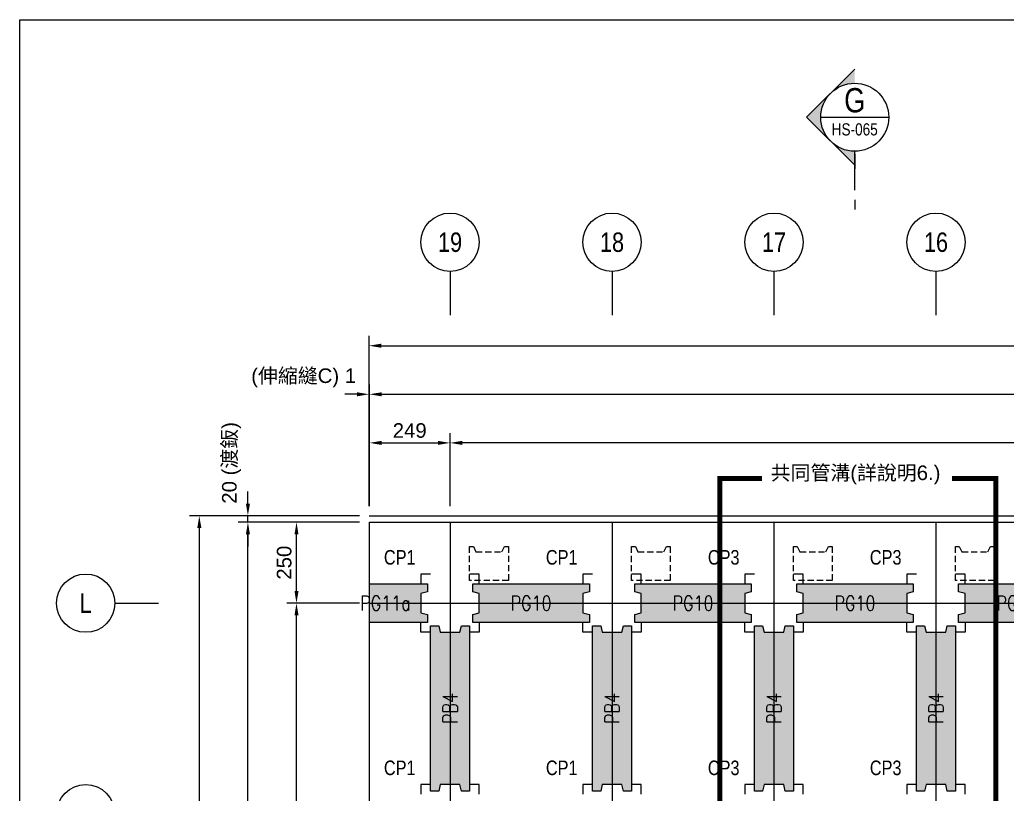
# Model space of a CAD drawing. Header units: millimetres. Extents: x 4668 to 40173, y -3560 to 14620.
# Drawn here: x 4668 to 7717, y 12228 to 14620 of the extents above; entities that cross this region are included whole.
import ezdxf
from ezdxf.enums import TextEntityAlignment as Align

# ---------------------------------------------------------------- set-up
doc = ezdxf.new("R2010")
doc.units = ezdxf.units.MM
for name, pattern in [('CENTER', [50.8, 31.75, -6.35, 6.35, -6.35]), ('DASHED', [19.05, 12.7, -6.35]), ('HIDDEN', [9.525, 6.35, -3.175])]:
    doc.linetypes.add(name, pattern=pattern)
doc.layers.get('0').transparency = 0.5
for name, color, linetype in [('DIM_03', 1, 'Continuous'), ('HB_DIM', 1, 'Continuous'), ('HB_SYMBOLS', 7, 'Continuous'), ('場鑄梁', 4, 'Continuous'), ('場鑄梁_虛線', 4, 'Continuous'), ('底圖', 7, 'Continuous'), ('預鑄梁', 7, 'Continuous'), ('預鑄梁_TXT', 2, 'Continuous'), ('預鑄梁_外緣', 7, 'Continuous'), ('預鑄樁帽', 6, 'Continuous'), ('預鑄樁帽_TXT', 2, 'Continuous')]:
    doc.layers.add(name, color=color, linetype=linetype)
doc.layers.add('HB_0', color=7, linetype='Continuous', transparency=0.5)
doc.layers.add('預鑄梁_HATCH', color=253, linetype='Continuous', transparency=0.5)
doc.layers.get('預鑄樁帽').off()
doc.styles.get("Standard").update_dxf_attribs({"font": 'arial.ttf'})
doc.styles.add('結構平面-V3$0$STANDARD', font='ROMANS', dxfattribs={"width": 0.8, "bigfont": 'LCHINA.shx'})
doc.dimstyles.new('150cm', dxfattribs={"dimscale": 15, "dimtxt": 3, "dimasz": 2.5, "dimexe": 2, "dimexo": 2, "dimgap": 1, "dimtad": 1, "dimdsep": 46, "dimtxsty": 'Standard', "dimcen": 0, "dimclrt": 2, "dimadec": 0, "dimazin": 0, "dimtfac": 1, "dimtix": 1, "dimtmove": 2, "dimatfit": 3, "dimfxl": 1, "dimtolj": 1, "dimtzin": 0, "dimarcsym": 0})

# ---------------------------------------------------------------- blocks, each defined once
blk = doc.blocks.new('*D559')
at = {"layer": 'Defpoints', "color": 0}
for p in [(5996.5, 13313.2), (5747.5, 13088.2), (5996.5, 13088.2)]:
    blk.add_point(p, dxfattribs=at)
at = {"layer": 'HB_DIM', "color": 0, "lineweight": -2}
for p, q in [((5747.5, 13118.2), (5747.5, 13343.2)), ((5996.5, 13118.2), (5996.5, 13343.2)), ((5785, 13313.2), (5959, 13313.2))]:
    blk.add_line(p, q, dxfattribs=at)
at = {"layer": 'HB_DIM', "color": 0}
for points in [[(5785, 13319.4), (5785, 13306.9), (5747.5, 13313.2)], [(5959, 13306.9), (5959, 13319.4), (5996.5, 13313.2)]]:
    blk.add_solid(points, dxfattribs=at)
at = {"layer": 'HB_DIM', "color": 2, "insert": (5872, 13351.1), "char_height": 45, "attachment_point": 5}
blk.add_mtext('\\A1;249', dxfattribs=at)
blk = doc.blocks.new('*D561')
at = {"layer": 'Defpoints', "color": 0}
for p in [(10245.5, 13463.2), (5747.5, 13088.2), (10245.5, 13088.2)]:
    blk.add_point(p, dxfattribs=at)
at = {"layer": 'HB_DIM', "color": 0, "lineweight": -2}
for p, q in [((5747.5, 13118.2), (5747.5, 13493.2)), ((10245.5, 13118.2), (10245.5, 13493.2)), ((5785, 13463.2), (10208, 13463.2))]:
    blk.add_line(p, q, dxfattribs=at)
at = {"layer": 'HB_DIM', "color": 0}
for points in [[(5785, 13469.4), (5785, 13456.9), (5747.5, 13463.2)], [(10208, 13456.9), (10208, 13469.4), (10245.5, 13463.2)]]:
    blk.add_solid(points, dxfattribs=at)
at = {"layer": 'HB_DIM', "color": 2, "insert": (7996.5, 13501.1), "char_height": 45, "attachment_point": 5}
blk.add_mtext('\\A1;4498', dxfattribs=at)
blk = doc.blocks.new('*D563')
at = {"layer": 'Defpoints', "color": 0}
for p in [(5746.5, 13463.2), (5746.5, 13088.2), (5747.5, 13088.2)]:
    blk.add_point(p, dxfattribs=at)
at = {"layer": 'HB_DIM', "color": 0, "lineweight": -2}
for p, q in [((5746.5, 13118.2), (5746.5, 13493.2)), ((5747.5, 13118.2), (5747.5, 13493.2)), ((5709, 13463.2), (5671.5, 13463.2)), ((5747.5, 13463.2), (5746.5, 13463.2)), ((5785, 13463.2), (5822.5, 13463.2))]:
    blk.add_line(p, q, dxfattribs=at)
at = {"layer": 'HB_DIM', "color": 0}
for points in [[(5709, 13456.9), (5709, 13469.4), (5746.5, 13463.2)], [(5785, 13469.4), (5785, 13456.9), (5747.5, 13463.2)]]:
    blk.add_solid(points, dxfattribs=at)
at = {"layer": 'HB_DIM', "color": 2, "insert": (5544.7, 13513.8), "char_height": 45, "attachment_point": 5}
blk.add_mtext('\\A1;(伸縮縫C) 1', dxfattribs=at)
blk = doc.blocks.new('*D564')
at = {"layer": 'Defpoints', "color": 0}
for p in [(10246.5, 13613.2), (5746.5, 13088.2), (10246.5, 13088.2)]:
    blk.add_point(p, dxfattribs=at)
at = {"layer": 'HB_DIM', "color": 0, "lineweight": -2}
for p, q in [((5746.5, 13118.2), (5746.5, 13643.2)), ((10246.5, 13118.2), (10246.5, 13643.2)), ((5784, 13613.2), (10209, 13613.2))]:
    blk.add_line(p, q, dxfattribs=at)
at = {"layer": 'HB_DIM', "color": 0}
for points in [[(5784, 13619.4), (5784, 13606.9), (5746.5, 13613.2)], [(10209, 13606.9), (10209, 13619.4), (10246.5, 13613.2)]]:
    blk.add_solid(points, dxfattribs=at)
at = {"layer": 'HB_DIM', "color": 2, "insert": (7996.5, 13651.1), "char_height": 45, "attachment_point": 5}
blk.add_mtext('\\A1;4500', dxfattribs=at)
blk = doc.blocks.new('*D566')
at = {"layer": 'Defpoints', "color": 0}
for p in [(5522.5, 12818.2), (5747.5, 12818.2), (5747.5, 10218.2)]:
    blk.add_point(p, dxfattribs=at)
at = {"layer": 'HB_DIM', "color": 0, "lineweight": -2}
for p, q in [((5717.5, 12818.2), (5492.5, 12818.2)), ((5522.5, 10255.7), (5522.5, 12780.7)), ((5717.5, 10218.2), (5492.5, 10218.2))]:
    blk.add_line(p, q, dxfattribs=at)
at = {"layer": 'HB_DIM', "color": 0}
for points in [[(5528.8, 12780.7), (5516.3, 12780.7), (5522.5, 12818.2)], [(5516.3, 10255.7), (5528.8, 10255.7), (5522.5, 10218.2)]]:
    blk.add_solid(points, dxfattribs=at)
at = {"layer": 'HB_DIM', "color": 2, "insert": (5478, 11518.2), "char_height": 45, "attachment_point": 5, "rotation": 90}
blk.add_mtext('\\A1;4@650=2600', dxfattribs=at)
blk = doc.blocks.new('*D567')
at = {"layer": 'Defpoints', "color": 0}
for p in [(5522.5, 13068.2), (5747.5, 13068.2), (5747.5, 12818.2)]:
    blk.add_point(p, dxfattribs=at)
at = {"layer": 'HB_DIM', "color": 0, "lineweight": -2}
for p, q in [((5717.5, 13068.2), (5492.5, 13068.2)), ((5522.5, 12855.7), (5522.5, 13030.7)), ((5717.5, 12818.2), (5492.5, 12818.2))]:
    blk.add_line(p, q, dxfattribs=at)
at = {"layer": 'HB_DIM', "color": 0}
for points in [[(5528.8, 13030.7), (5516.3, 13030.7), (5522.5, 13068.2)], [(5516.3, 12855.7), (5528.8, 12855.7), (5522.5, 12818.2)]]:
    blk.add_solid(points, dxfattribs=at)
at = {"layer": 'HB_DIM', "color": 2, "insert": (5484.6, 12943.2), "char_height": 45, "attachment_point": 5, "rotation": 90}
blk.add_mtext('\\A1;250', dxfattribs=at)
blk = doc.blocks.new('*D568')
at = {"layer": 'Defpoints', "color": 0}
for p in [(5372.5, 13068.2), (5746.5, 13068.2), (5747.5, 10088.2)]:
    blk.add_point(p, dxfattribs=at)
at = {"layer": 'HB_DIM', "color": 0, "lineweight": -2}
for p, q in [((5716.5, 13068.2), (5342.5, 13068.2)), ((5372.5, 10125.7), (5372.5, 13030.7)), ((5717.5, 10088.2), (5342.5, 10088.2))]:
    blk.add_line(p, q, dxfattribs=at)
at = {"layer": 'HB_DIM', "color": 0}
for points in [[(5378.8, 13030.7), (5366.3, 13030.7), (5372.5, 13068.2)], [(5366.3, 10125.7), (5378.8, 10125.7), (5372.5, 10088.2)]]:
    blk.add_solid(points, dxfattribs=at)
at = {"layer": 'HB_DIM', "color": 2, "insert": (5334.6, 11578.2), "char_height": 45, "attachment_point": 5, "rotation": 90}
blk.add_mtext('\\A1;2980', dxfattribs=at)
blk = doc.blocks.new('*D569')
at = {"layer": 'Defpoints', "color": 0}
for p in [(5372.5, 13088.2), (5747.5, 13088.2), (5747.5, 13068.2)]:
    blk.add_point(p, dxfattribs=at)
at = {"layer": 'HB_DIM', "color": 0, "lineweight": -2}
for p, q in [((5372.5, 13125.7), (5372.5, 13163.2)), ((5717.5, 13088.2), (5342.5, 13088.2)), ((5372.5, 13068.2), (5372.5, 13088.2)), ((5717.5, 13068.2), (5342.5, 13068.2)), ((5372.5, 13030.7), (5372.5, 12993.2))]:
    blk.add_line(p, q, dxfattribs=at)
at = {"layer": 'HB_DIM', "color": 0}
for points in [[(5366.3, 13125.7), (5378.8, 13125.7), (5372.5, 13088.2)], [(5378.8, 13030.7), (5366.3, 13030.7), (5372.5, 13068.2)]]:
    blk.add_solid(points, dxfattribs=at)
at = {"layer": 'HB_DIM', "color": 2, "insert": (5321.9, 13251.4), "char_height": 45, "attachment_point": 5, "rotation": 90}
blk.add_mtext('\\A1;20 (渡鈑)', dxfattribs=at)
blk = doc.blocks.new('*D570')
at = {"layer": 'Defpoints', "color": 0}
for p in [(5747.5, 13088.2), (5222.5, 10088.2), (5747.5, 10088.2)]:
    blk.add_point(p, dxfattribs=at)
at = {"layer": 'HB_DIM', "color": 0, "lineweight": -2}
for p, q in [((5717.5, 13088.2), (5192.5, 13088.2)), ((5222.5, 13050.7), (5222.5, 10125.7)), ((5717.5, 10088.2), (5192.5, 10088.2))]:
    blk.add_line(p, q, dxfattribs=at)
at = {"layer": 'HB_DIM', "color": 0}
for points in [[(5228.8, 13050.7), (5216.3, 13050.7), (5222.5, 13088.2)], [(5216.3, 10125.7), (5228.8, 10125.7), (5222.5, 10088.2)]]:
    blk.add_solid(points, dxfattribs=at)
at = {"layer": 'HB_DIM', "color": 2, "insert": (5184.6, 11588.2), "char_height": 45, "attachment_point": 5, "rotation": 90}
blk.add_mtext('\\A1;3000', dxfattribs=at)
blk = doc.blocks.new('*D571')
at = {"layer": 'Defpoints', "color": 0}
for p in [(5996.5, 13313.2), (5996.5, 13088.2), (9996.5, 13088.2)]:
    blk.add_point(p, dxfattribs=at)
at = {"layer": 'HB_DIM', "color": 0, "lineweight": -2}
for p, q in [((5996.5, 13118.2), (5996.5, 13343.2)), ((9996.5, 13118.2), (9996.5, 13343.2)), ((9959, 13313.2), (6034, 13313.2))]:
    blk.add_line(p, q, dxfattribs=at)
at = {"layer": 'HB_DIM', "color": 0}
for points in [[(6034, 13319.4), (6034, 13306.9), (5996.5, 13313.2)], [(9959, 13306.9), (9959, 13319.4), (9996.5, 13313.2)]]:
    blk.add_solid(points, dxfattribs=at)
at = {"layer": 'HB_DIM', "color": 2, "insert": (7996.5, 13357.7), "char_height": 45, "attachment_point": 5}
blk.add_mtext('\\A1;8@500=4000', dxfattribs=at)
blk = doc.blocks.new('gr_t')
at = {"layer": 'HB_SYMBOLS', "color": 4, "linetype": 'Continuous'}
blk.add_line((0, -6), (0, -15), dxfattribs=at)
blk.add_circle((0, 0), 6, dxfattribs=at)
at = {"layer": 'HB_SYMBOLS', "color": 4, "linetype": 'Continuous', "width": 0.8}
blk.add_attdef('A', text='', height=4.5, dxfattribs=at).set_placement((0, 0), align=Align.MIDDLE)
blk = doc.blocks.new('PG10')
at = {"layer": '預鑄梁_HATCH'}
blk.add_hatch(color=256, dxfattribs=at).paths.add_polyline_path([(0, 25), (0, 0), (360, 0), (360, 25), (340, 30), (340, 90), (360, 95), (360, 120), (0, 120), (0, 95), (20, 90), (20, 30)])
at = {"layer": '預鑄梁', "linetype": 'DASHED', "ltscale": 50}
blk.add_lwpolyline([(0, 0), (0, 25), (20, 30), (20, 90), (0, 95), (0, 120), (360, 120), (360, 95), (340, 90), (340, 30), (360, 25), (360, 0), (0, 0)], dxfattribs=at)
at = {"layer": '預鑄梁_外緣'}
blk.add_lwpolyline([(0, 0), (0, 25), (20, 30), (20, 90), (0, 95), (0, 120), (360, 120), (360, 95), (340, 90), (340, 30), (360, 25), (360, 0), (0, 0)], dxfattribs=at)
at = {"layer": '預鑄梁_TXT', "linetype": 'Continuous', "style": '結構平面-V3$0$STANDARD', "width": 0.8}
blk.add_text('PG10', height=45, rotation=0, dxfattribs=at).set_placement((180, 60), align=Align.MIDDLE)
blk = doc.blocks.new('PG11a')
at = {"layer": '預鑄梁_HATCH'}
blk.add_hatch(color=256, dxfattribs=at).paths.add_polyline_path([(0, 120), (0, 0), (179, 0), (179, 25), (159, 30), (159, 90), (179, 95), (179, 120)])
at = {"layer": '預鑄梁', "linetype": 'DASHED', "ltscale": 50}
blk.add_lwpolyline([(0, 0), (0, 120), (179, 120), (179, 95), (159, 90), (159, 30), (179, 25), (179, 0)], close=True, dxfattribs=at)
at = {"layer": '預鑄梁_外緣'}
blk.add_lwpolyline([(0, 0), (0, 120), (179, 120), (179, 95), (159, 90), (159, 30), (179, 25), (179, 0)], close=True, dxfattribs=at)
at = {"layer": '預鑄梁_TXT', "linetype": 'Continuous', "style": '結構平面-V3$0$STANDARD', "width": 0.8}
blk.add_text('PG11a', height=45, rotation=0, dxfattribs=at).set_placement((49.5, 60), align=Align.MIDDLE)
blk = doc.blocks.new('PB4')
at = {"layer": '預鑄梁_HATCH'}
blk.add_hatch(color=256, dxfattribs=at).paths.add_polyline_path([(-25, 0), (0, 0), (0, 510), (-25, 510), (-30, 490), (-90, 490), (-95, 510), (-120, 510), (-120, 0), (-95, 0), (-90, 20), (-30, 20)])
at = {"layer": '預鑄梁', "linetype": 'DASHED', "ltscale": 50}
blk.add_lwpolyline([(0, 0), (-25, 0), (-30, 20), (-90, 20), (-95, 0), (-120, 0), (-120, 510), (-95, 510), (-90, 490), (-30, 490), (-25, 510), (0, 510), (0, 0)], dxfattribs=at)
at = {"layer": '預鑄梁_外緣'}
blk.add_lwpolyline([(0, 0), (-25, 0), (-30, 20), (-90, 20), (-95, 0), (-120, 0), (-120, 510), (-95, 510), (-90, 490), (-30, 490), (-25, 510), (0, 510), (0, 0)], dxfattribs=at)
at = {"layer": '預鑄梁_TXT', "linetype": 'Continuous', "style": '結構平面-V3$0$STANDARD', "width": 0.8}
blk.add_text('PB4', height=45, rotation=90, dxfattribs=at).set_placement((-60, 255), align=Align.MIDDLE)
blk = doc.blocks.new('PB5')
at = {"layer": 'HB_0', "color": 1, "linetype": 'HIDDEN', "ltscale": 3}
blk.add_lwpolyline([(0, 0), (0, 105), (12, 105), (20, 89), (100, 89), (108, 105), (120, 105), (120, 0), (0, 0)], dxfattribs=at)
blk = doc.blocks.new('CP1')
at = {"layer": '預鑄樁帽_TXT', "linetype": 'Continuous', "width": 0.8}
blk.add_text('CP1', height=45, dxfattribs=at).set_placement((-255.3, 241.6), align=Align.MIDDLE)
blk = doc.blocks.new('CP3')
at = {"layer": '預鑄樁帽_TXT', "linetype": 'Continuous', "width": 0.8}
blk.add_text('CP3', height=45, dxfattribs=at).set_placement((-255.3, 241.6), align=Align.MIDDLE)
blk = doc.blocks.new('SEC2U0-n')
at = {"color": 2, "linetype": 'Continuous'}
for p, q in [((-9.9, 0), (0, 9.9)), ((0, 9.9), (9.9, 0)), ((-7.51, 0), (-10.62, 0))]:
    blk.add_line(p, q, dxfattribs=at)
at = {"color": 3}
for p, q in [((-17, 0), (-19, 0)), ((-15, 0), (-7, 0))]:
    blk.add_line(p, q, dxfattribs=at)
at = {"color": 2, "linetype": 'Continuous'}
blk.add_circle((0, 0), 7, dxfattribs=at)
for points in [[(0, 9.9), (-3.5, 6.06), (-4.95, 4.95), (-4.26, 5.55)], [(0, 9.9), (-1.81, 6.76), (-3.5, 6.06), (-1.81, 6.76)], [(0, 9.9), (0, 7), (-1.81, 6.76), (-0.91, 6.94)], [(0, 9.9), (3.5, 6.06), (4.95, 4.95), (4.26, 5.55)], [(0, 9.9), (1.81, 6.76), (3.5, 6.06), (1.81, 6.76)], [(0, 9.9), (0, 7), (1.81, 6.76), (0.91, 6.94)], [(-9.9, 0), (-6.06, 3.5), (-4.95, 4.95), (-5.55, 4.26)], [(9.9, 0), (6.06, 3.5), (4.95, 4.95), (5.55, 4.26)], [(-9.9, 0), (-6.76, 1.81), (-6.06, 3.5), (-6.76, 1.81)], [(9.9, 0), (6.76, 1.81), (6.06, 3.5), (6.76, 1.81)], [(-9.9, 0), (-7, 0), (-6.76, 1.81), (-6.94, 0.91)], [(9.9, 0), (7, 0), (6.76, 1.81), (6.94, 0.91)]]:
    blk.add_solid(points, dxfattribs=at)
blk = doc.blocks.new('ST-n')
at = {"color": 2}
blk.add_line((-7, 0), (7, 0), dxfattribs=at)
blk.add_circle((0, 0), 7, dxfattribs=at)
at = {"color": 3, "width": 0.8}
blk.add_attdef('A', text='', height=4.5, dxfattribs=at).set_placement((0, 3.5), align=Align.MIDDLE)
at = {"color": 1, "width": 0.8}
blk.add_attdef('HB2002', text='', height=2.5, dxfattribs=at).set_placement((0, -2.5), align=Align.MIDDLE)

msp = doc.modelspace()

# ---------------------------------------------------------------- linework, layer by layer
at = {"layer": 'Defpoints', "color": 217, "true_color": 0x93278f}
msp.add_lwpolyline([(16503.213, 7667.236), (13510.713, 7667.236), (13510.713, 6332.236), (4668.213, 6332.236), (4668.213, 14619.736), (16503.213, 14619.736)], close=True, dxfattribs=at)
at = {"layer": 'HB_0', "color": 1, "linetype": 'DASHED', "ltscale": 150, "const_width": 15}
msp.add_lwpolyline([(7545.784, 13203.192), (7681.465, 13203.192), (7681.465, 10035.186), (6829.107, 10035.186), (6829.107, 13203.192), (6959.394, 13203.192)], dxfattribs=at)
at = {"layer": '場鑄梁'}
for points in [[(5936.543, 12908.16), (5906.543, 12908.16), (5906.543, 12878.16)], [(6086.543, 12878.16), (6086.543, 12908.16), (6056.543, 12908.16)], [(6436.543, 12908.16), (6406.543, 12908.16), (6406.543, 12878.16)], [(6586.543, 12878.16), (6586.543, 12908.16), (6556.543, 12908.16)], [(6936.543, 12908.16), (6906.543, 12908.16), (6906.543, 12878.16)], [(7086.543, 12878.16), (7086.543, 12908.16), (7056.543, 12908.16)], [(7436.543, 12908.16), (7406.543, 12908.16), (7406.543, 12878.16)], [(7586.543, 12878.16), (7586.543, 12908.16), (7556.543, 12908.16)], [(5936.543, 12728.16), (5906.543, 12728.16), (5906.543, 12758.16)], [(6086.543, 12758.16), (6086.543, 12728.16), (6056.543, 12728.16)], [(6436.543, 12728.16), (6406.543, 12728.16), (6406.543, 12758.16)], [(6586.543, 12758.16), (6586.543, 12728.16), (6556.543, 12728.16)], [(6936.543, 12728.16), (6906.543, 12728.16), (6906.543, 12758.16)], [(7086.543, 12758.16), (7086.543, 12728.16), (7056.543, 12728.16)], [(7436.543, 12728.16), (7406.543, 12728.16), (7406.543, 12758.16)], [(7586.543, 12758.16), (7586.543, 12728.16), (7556.543, 12728.16)], [(5936.543, 12258.16), (5906.543, 12258.16), (5906.543, 12228.16)], [(6086.543, 12228.16), (6086.543, 12258.16), (6056.543, 12258.16)], [(6436.543, 12258.16), (6406.543, 12258.16), (6406.543, 12228.16)], [(6586.543, 12228.16), (6586.543, 12258.16), (6556.543, 12258.16)], [(6936.543, 12258.16), (6906.543, 12258.16), (6906.543, 12228.16)], [(7086.543, 12228.16), (7086.543, 12258.16), (7056.543, 12258.16)], [(7436.543, 12258.16), (7406.543, 12258.16), (7406.543, 12228.16)], [(7586.543, 12228.16), (7586.543, 12258.16), (7556.543, 12258.16)]]:
    msp.add_lwpolyline(points, dxfattribs=at)
at = {"layer": '場鑄梁_虛線', "linetype": 'DASHED', "ltscale": 50}
for points in [[(5936.543, 12908.16), (5906.543, 12908.16), (5906.543, 12878.16)], [(6086.543, 12878.16), (6086.543, 12908.16), (6056.543, 12908.16)], [(6436.543, 12908.16), (6406.543, 12908.16), (6406.543, 12878.16)], [(6586.543, 12878.16), (6586.543, 12908.16), (6556.543, 12908.16)], [(6936.543, 12908.16), (6906.543, 12908.16), (6906.543, 12878.16)], [(7086.543, 12878.16), (7086.543, 12908.16), (7056.543, 12908.16)], [(7436.543, 12908.16), (7406.543, 12908.16), (7406.543, 12878.16)], [(7586.543, 12878.16), (7586.543, 12908.16), (7556.543, 12908.16)], [(5936.543, 12728.16), (5906.543, 12728.16), (5906.543, 12758.16)], [(6086.543, 12758.16), (6086.543, 12728.16), (6056.543, 12728.16)], [(6436.543, 12728.16), (6406.543, 12728.16), (6406.543, 12758.16)], [(6586.543, 12758.16), (6586.543, 12728.16), (6556.543, 12728.16)], [(6936.543, 12728.16), (6906.543, 12728.16), (6906.543, 12758.16)], [(7086.543, 12758.16), (7086.543, 12728.16), (7056.543, 12728.16)], [(7436.543, 12728.16), (7406.543, 12728.16), (7406.543, 12758.16)], [(7586.543, 12758.16), (7586.543, 12728.16), (7556.543, 12728.16)], [(5936.543, 12258.16), (5906.543, 12258.16), (5906.543, 12228.16)], [(6086.543, 12228.16), (6086.543, 12258.16), (6056.543, 12258.16)], [(6436.543, 12258.16), (6406.543, 12258.16), (6406.543, 12228.16)], [(6586.543, 12228.16), (6586.543, 12258.16), (6556.543, 12258.16)], [(6936.543, 12258.16), (6906.543, 12258.16), (6906.543, 12228.16)], [(7086.543, 12228.16), (7086.543, 12258.16), (7056.543, 12258.16)], [(7436.543, 12258.16), (7406.543, 12258.16), (7406.543, 12228.16)], [(7586.543, 12228.16), (7586.543, 12258.16), (7556.543, 12258.16)]]:
    msp.add_lwpolyline(points, dxfattribs=at)
at = {"layer": '底圖'}
msp.add_line((5746.543, 13088.16), (10246.543, 13088.159), dxfattribs=at)
at = {"layer": '底圖', "linetype": 'CENTER', "ltscale": 15}
msp.add_line((5746.543, 13068.16), (5746.543, 10088.16), dxfattribs=at)
at = {"layer": '底圖', "color": 252, "linetype": 'CENTER', "ltscale": 150}
for p, q in [((5996.543, 13068.16), (5996.543, 10088.16)), ((6496.543, 13068.16), (6496.543, 10088.16)), ((6996.543, 13068.16), (6996.543, 10088.16)), ((7496.543, 13068.16), (7496.543, 10088.16)), ((5747.543, 12818.16), (10246.543, 12818.16))]:
    msp.add_line(p, q, dxfattribs=at)
at = {"layer": '底圖', "color": 4, "linetype": 'Continuous'}
msp.add_lwpolyline([(10245.543, 13068.16), (10245.543, 10088.16), (5747.543, 10088.16), (5747.543, 13068.16), (10245.543, 13068.16)], dxfattribs=at)

# ---------------------------------------------------------------- block references
at = {"layer": 'DIM_03', "xscale": 14.99999999999999, "yscale": 14.99999999999999, "zscale": 14.99999999999999, "rotation": 90.00000086103375}
msp.add_blockref('SEC2U0-n', (7245.763, 14318.735), dxfattribs=at)
at = {"layer": 'DIM_03', "linetype": 'Continuous'}
ref = msp.add_blockref('ST-n', (7245.763, 14318.735), dxfattribs=dict(at, xscale=14.99999999999999, yscale=14.99999999999999, zscale=14.99999999999999, rotation=7.778254040857746e-07))
ref.add_attrib('HB2002', 'HS-065', dxfattribs={"layer": '0', "color": 1, "height": 37.5, "rotation": 359.999999, "width": 0.8}).set_placement((7245.763, 14281.235), align=Align.MIDDLE)
ref.add_attrib('A', 'G', dxfattribs={"layer": '0', "color": 3, "height": 75, "rotation": 359.999999, "width": 0.8}).set_placement((7245.763, 14371.235), align=Align.MIDDLE)
at = {"layer": '底圖'}
ref = msp.add_blockref('gr_t', (5996.543, 13932.85), dxfattribs=dict(at, xscale=15, yscale=15, zscale=15))
ref.add_attrib('A', '19', dxfattribs={"layer": 'HB_SYMBOLS', "color": 4, "linetype": 'Continuous', "height": 60, "width": 0.8}).set_placement((5996.543, 13932.85), align=Align.MIDDLE)
ref = msp.add_blockref('gr_t', (6496.543, 13932.85), dxfattribs=dict(at, xscale=15, yscale=15, zscale=15))
ref.add_attrib('A', '18', dxfattribs={"layer": 'HB_SYMBOLS', "color": 4, "linetype": 'Continuous', "height": 60, "width": 0.8}).set_placement((6496.543, 13932.85), align=Align.MIDDLE)
ref = msp.add_blockref('gr_t', (6996.543, 13932.85), dxfattribs=dict(at, xscale=15, yscale=15, zscale=15))
ref.add_attrib('A', '17', dxfattribs={"layer": 'HB_SYMBOLS', "color": 4, "linetype": 'Continuous', "height": 60, "width": 0.8}).set_placement((6996.543, 13932.85), align=Align.MIDDLE)
ref = msp.add_blockref('gr_t', (7496.543, 13932.85), dxfattribs=dict(at, xscale=15, yscale=15, zscale=15))
ref.add_attrib('A', '16', dxfattribs={"layer": 'HB_SYMBOLS', "color": 4, "linetype": 'Continuous', "height": 60, "width": 0.8}).set_placement((7496.543, 13932.85), align=Align.MIDDLE)
ref = msp.add_blockref('gr_t', (4871.83, 12818.16), dxfattribs=dict(at, xscale=15, yscale=15, zscale=15, rotation=90))
ref.add_attrib('A', 'L', dxfattribs={"layer": 'HB_SYMBOLS', "color": 4, "linetype": 'Continuous', "height": 60, "width": 0.8}).set_placement((4871.83, 12818.16), align=Align.MIDDLE)
ref = msp.add_blockref('gr_t', (4871.83, 12168.16), dxfattribs=dict(at, xscale=15, yscale=15, zscale=15, rotation=90))
ref.add_attrib('A', 'K', dxfattribs={"layer": 'HB_SYMBOLS', "color": 4, "linetype": 'Continuous', "height": 60, "width": 0.8}).set_placement((4871.83, 12168.16), align=Align.MIDDLE)
at = {"layer": '預鑄梁'}
for name, p in [('PB5', (6056.543, 12888.16)), ('PB5', (6556.543, 12888.16)), ('PB5', (7056.543, 12888.16)), ('PB5', (7556.543, 12888.16)), ('PG11a', (5747.543, 12758.16)), ('PG10', (6066.543, 12758.16)), ('PG10', (6566.543, 12758.16)), ('PG10', (7066.543, 12758.16)), ('PG10', (7566.543, 12758.16)), ('PB4', (6056.543, 12238.16)), ('PB4', (6556.543, 12238.16)), ('PB4', (7056.543, 12238.16)), ('PB4', (7556.543, 12238.16))]:
    msp.add_blockref(name, p, dxfattribs=at)
at = {"layer": '預鑄樁帽'}
for name, p in [('CP1', (6096.543, 12718.16)), ('CP1', (6596.543, 12718.16)), ('CP3', (7096.543, 12718.16)), ('CP3', (7596.543, 12718.16)), ('CP1', (6096.543, 12068.16)), ('CP1', (6596.543, 12068.16)), ('CP3', (7096.543, 12068.16)), ('CP3', (7596.543, 12068.16))]:
    msp.add_blockref(name, p, dxfattribs=at)

# ---------------------------------------------------------------- texts
at = {"layer": 'HB_DIM', "color": 2, "insert": (6986.473, 13243.358), "char_height": 45, "attachment_point": 1}
msp.add_mtext('共同管溝(詳說明6.)', dxfattribs=at)

# ---------------------------------------------------------------- dimensions: what is measured, and where the dimension line sits
at = {"layer": 'HB_DIM'}
for base, p1, p2, picture, middle in [((10246.543, 13613.16), (5746.543, 13088.16), (10246.543, 13088.159), '*D564', (7996.543, 13651.132)), ((10245.543, 13463.16), (5747.543, 13088.16), (10245.543, 13088.16), '*D561', (7996.543, 13501.132)), ((5996.543, 13313.16), (5747.543, 13088.16), (5996.543, 13088.16), '*D559', (5872.043, 13351.132))]:
    dim = msp.add_linear_dim(base=base, p1=p1, p2=p2, dimstyle='150cm', dxfattribs=at)
    dim.commit()
    dim.dimension.update_dxf_attribs({"geometry": picture, "text_midpoint": middle})
dim = msp.add_linear_dim(base=(5746.543, 13463.16), p1=(5747.543, 13088.16), p2=(5746.543, 13088.16), text='(伸縮縫C) <>', dimstyle='150cm', dxfattribs=at)
dim.commit()
dim.dimension.update_dxf_attribs({"geometry": '*D563', "text_midpoint": (5544.669, 13513.785), "dimtype": 160})
dim = msp.add_linear_dim(base=(5996.543, 13313.16), p1=(9996.543, 13088.16), p2=(5996.543, 13088.16), text='8@500=<>', dimstyle='150cm', dxfattribs=at)
dim.commit()
dim.dimension.update_dxf_attribs({"geometry": '*D571', "text_midpoint": (7996.543, 13357.657)})
dim = msp.add_linear_dim(base=(5372.543, 13088.16), p1=(5747.543, 13068.16), p2=(5747.543, 13088.16), angle=90, text='<> (渡鈑)', dimstyle='150cm', dxfattribs=at)
dim.commit()
dim.dimension.update_dxf_attribs({"geometry": '*D569', "text_midpoint": (5321.918, 13251.434), "dimtype": 160})
for base, p1, p2, picture, middle in [((5222.543, 10088.16), (5747.543, 13088.16), (5747.543, 10088.16), '*D570', (5184.57, 11588.16)), ((5372.543, 13068.16), (5747.543, 10088.16), (5746.543, 13068.16), '*D568', (5334.57, 11578.16)), ((5522.543, 13068.16), (5747.543, 12818.16), (5747.543, 13068.16), '*D567', (5484.57, 12943.16))]:
    dim = msp.add_linear_dim(base=base, p1=p1, p2=p2, angle=90, dimstyle='150cm', dxfattribs=at)
    dim.commit()
    dim.dimension.update_dxf_attribs({"geometry": picture, "text_midpoint": middle})
dim = msp.add_linear_dim(base=(5522.543, 12818.16), p1=(5747.543, 10218.16), p2=(5747.543, 12818.16), angle=90, text='4@650=<>', dimstyle='150cm', dxfattribs=at)
dim.commit()
dim.dimension.update_dxf_attribs({"geometry": '*D566', "text_midpoint": (5478.045, 11518.16)})

doc.saveas('drawing.dxf')
